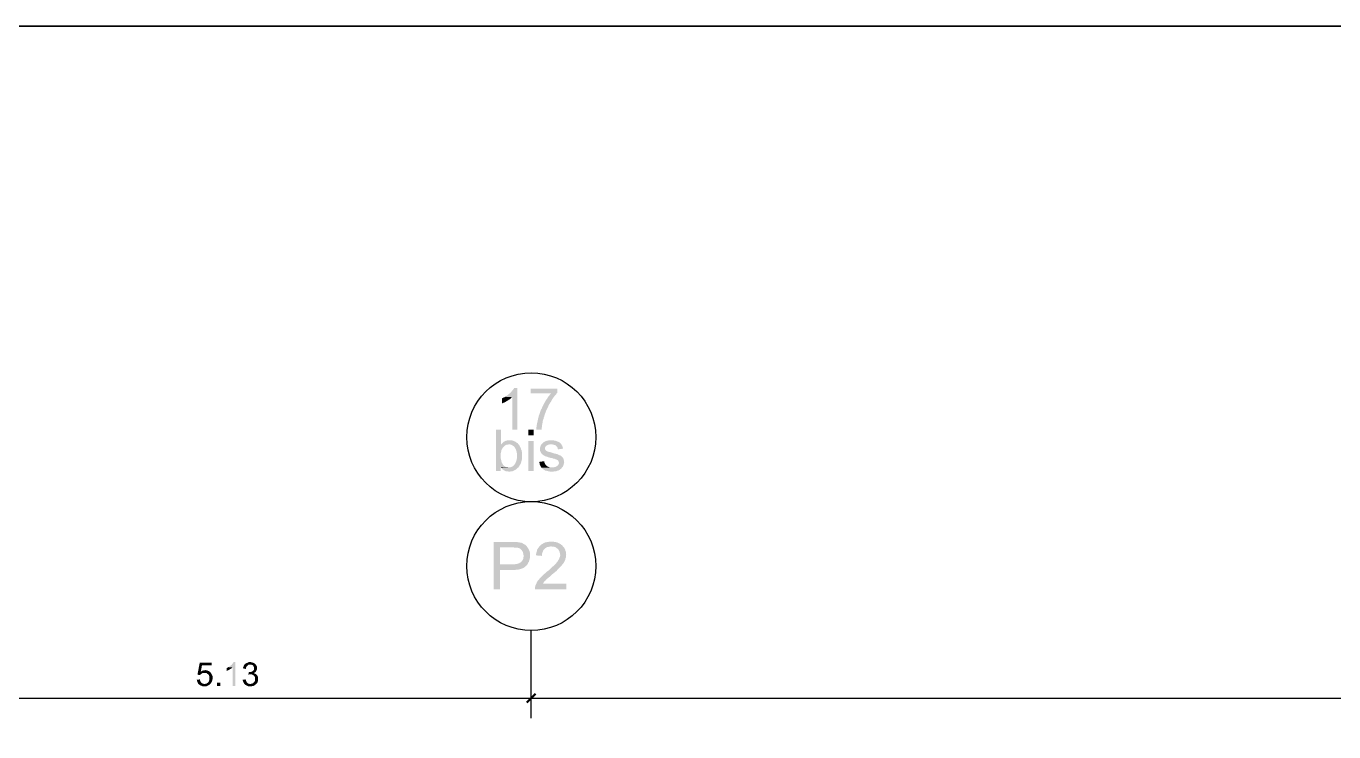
# Model space of a CAD drawing. Header units: millimetres. Extents: x 0.3 to 47.5, y 0.1 to 28.
# Drawn here: x 29.906 to 34.256, y 25.621 to 27.968 of the extents above; entities that cross this region are included whole.
import ezdxf

# ---------------------------------------------------------------- set-up
doc = ezdxf.new("R2010")
doc.units = ezdxf.units.MM
doc.layers.add('PDF _Geometria', color=7, linetype='Continuous')
doc.layers.add('PDF _Riempimenti solidi', color=7, linetype='Continuous')

msp = doc.modelspace()

# ---------------------------------------------------------------- hatches: boundary and pattern name
at = {"layer": 'PDF _Riempimenti solidi', "transparency": 33554559}
for points in [[(31.54, 26.7649), (31.5292, 26.7649), (31.5292, 26.7641), (31.5275, 26.7616), (31.525, 26.7582), (31.5225, 26.7557), (31.52, 26.7524), (31.5175, 26.7499), (31.5142, 26.7466), (31.5117, 26.7449), (31.5092, 26.7424), (31.5058, 26.7399), (31.5033, 26.7382), (31.5, 26.7357), (31.5233, 26.7341), (31.5233, 26.6266), (31.54, 26.6266)], [(31.6733, 26.7624), (31.5842, 26.7624), (31.5842, 26.7466), (31.6517, 26.7466), (31.6508, 26.7457), (31.6483, 26.7432), (31.6467, 26.7399), (31.6442, 26.7374), (31.6417, 26.7341), (31.64, 26.7307), (31.6375, 26.7282), (31.6358, 26.7249), (31.6333, 26.7216), (31.6317, 26.7174), (31.6292, 26.7141), (31.6275, 26.7099), (31.6267, 26.7091), (31.625, 26.7049), (31.6233, 26.7016), (31.6217, 26.6982), (31.62, 26.6949), (31.6183, 26.6916), (31.6167, 26.6874), (31.6158, 26.6841), (31.6142, 26.6807), (31.6133, 26.6766), (31.6117, 26.6732), (31.6108, 26.6699), (31.61, 26.6657), (31.6092, 26.6641), (31.6075, 26.6557), (31.6067, 26.6516), (31.6058, 26.6474), (31.605, 26.6441), (31.6042, 26.6399), (31.6042, 26.6366), (31.6033, 26.6332), (31.6033, 26.6266), (31.6208, 26.6266), (31.6208, 26.6307), (31.6217, 26.6349), (31.6217, 26.6382), (31.6233, 26.6466), (31.6242, 26.6499), (31.6242, 26.6541), (31.625, 26.6574), (31.6267, 26.6607), (31.6275, 26.6641), (31.6275, 26.6666), (31.6292, 26.6699), (31.63, 26.6732), (31.6317, 26.6774), (31.6325, 26.6807), (31.6342, 26.6841), (31.635, 26.6874), (31.6367, 26.6916), (31.6383, 26.6949), (31.64, 26.6982), (31.6417, 26.7016), (31.6433, 26.7049), (31.645, 26.7091), (31.6475, 26.7124), (31.6492, 26.7157), (31.6517, 26.7191), (31.6533, 26.7224), (31.6558, 26.7266), (31.6575, 26.7299), (31.66, 26.7332), (31.6625, 26.7357), (31.6642, 26.7391), (31.6667, 26.7416), (31.6692, 26.7441), (31.6708, 26.7474), (31.6733, 26.7491)], [(31.5, 26.7357), (31.4967, 26.7341), (31.4925, 26.7324), (31.4892, 26.7307), (31.4892, 26.7141), (31.49, 26.7141), (31.4933, 26.7157), (31.4967, 26.7166), (31.5, 26.7182), (31.5033, 26.7207), (31.5075, 26.7224), (31.5075, 26.7232), (31.5117, 26.7257), (31.515, 26.7274), (31.5175, 26.7299), (31.5208, 26.7324), (31.5233, 26.7341)], [(31.4858, 26.6266), (31.4692, 26.6266), (31.4692, 26.4891), (31.485, 26.4891), (31.485, 26.5016), (31.5033, 26.5016), (31.5, 26.5032), (31.4975, 26.5049), (31.4942, 26.5074), (31.4917, 26.5107), (31.49, 26.5141), (31.4883, 26.5166), (31.4875, 26.5191), (31.4867, 26.5224), (31.485, 26.5307), (31.485, 26.5482), (31.4858, 26.5516), (31.4867, 26.5557), (31.4875, 26.5591), (31.4892, 26.5624), (31.4908, 26.5649), (31.4925, 26.5674), (31.4958, 26.5707), (31.4983, 26.5732), (31.505, 26.5766), (31.5083, 26.5766), (31.5117, 26.5774), (31.4858, 26.5774)], [(31.5133, 26.5907), (31.5075, 26.5907), (31.5042, 26.5899), (31.5008, 26.5891), (31.4942, 26.5857), (31.4917, 26.5832), (31.4858, 26.5774), (31.515, 26.5774), (31.5183, 26.5766), (31.525, 26.5732), (31.5283, 26.5707), (31.5308, 26.5682), (31.5308, 26.5674), (31.5325, 26.5649), (31.5342, 26.5624), (31.5358, 26.5591), (31.5367, 26.5557), (31.5375, 26.5524), (31.5383, 26.5482), (31.5383, 26.5299), (31.5375, 26.5257), (31.5367, 26.5224), (31.535, 26.5191), (31.5342, 26.5157), (31.5325, 26.5132), (31.5308, 26.5107), (31.525, 26.5049), (31.5217, 26.5032), (31.5183, 26.5016), (31.515, 26.5007), (31.5117, 26.5007), (31.4867, 26.4991), (31.4892, 26.4957), (31.4925, 26.4932), (31.495, 26.4916), (31.5017, 26.4882), (31.505, 26.4874), (31.5092, 26.4874), (31.5125, 26.4866), (31.5133, 26.4866), (31.5175, 26.4874), (31.5208, 26.4874), (31.5242, 26.4882), (31.5283, 26.4899), (31.5308, 26.4916), (31.5342, 26.4932), (31.5375, 26.4957), (31.54, 26.4982), (31.5433, 26.5007), (31.5442, 26.5016), (31.5458, 26.5041), (31.5475, 26.5074), (31.5492, 26.5099), (31.5508, 26.5132), (31.5525, 26.5166), (31.5533, 26.5199), (31.5542, 26.5241), (31.555, 26.5274), (31.5558, 26.5316), (31.5558, 26.5457), (31.555, 26.5499), (31.555, 26.5532), (31.5542, 26.5574), (31.5525, 26.5607), (31.5517, 26.5641), (31.55, 26.5674), (31.5483, 26.5707), (31.5467, 26.5741), (31.5442, 26.5774), (31.5433, 26.5782), (31.5408, 26.5816), (31.5375, 26.5832), (31.5342, 26.5857), (31.5308, 26.5874), (31.5283, 26.5882), (31.525, 26.5899), (31.5208, 26.5907), (31.5175, 26.5907)], [(31.6525, 26.5907), (31.645, 26.5907), (31.6408, 26.5899), (31.6375, 26.5891), (31.6367, 26.5891), (31.6267, 26.5841), (31.6233, 26.5807), (31.6208, 26.5782), (31.6533, 26.5774), (31.655, 26.5774), (31.6592, 26.5766), (31.6625, 26.5757), (31.6658, 26.5749), (31.6683, 26.5732), (31.6708, 26.5707), (31.6725, 26.5682), (31.6742, 26.5649), (31.675, 26.5607), (31.6917, 26.5632), (31.6917, 26.5649), (31.6908, 26.5691), (31.6892, 26.5724), (31.6875, 26.5757), (31.6858, 26.5782), (31.685, 26.5791), (31.6833, 26.5816), (31.68, 26.5841), (31.6767, 26.5857), (31.6725, 26.5874), (31.6708, 26.5882), (31.6642, 26.5899), (31.66, 26.5907), (31.6567, 26.5907)], [(31.6208, 26.5782), (31.6183, 26.5749), (31.6175, 26.5732), (31.6167, 26.5699), (31.6158, 26.5666), (31.615, 26.5624), (31.6158, 26.5599), (31.6158, 26.5557), (31.6175, 26.5524), (31.6192, 26.5491), (31.6208, 26.5466), (31.6233, 26.5441), (31.6267, 26.5416), (31.63, 26.5399), (31.6325, 26.5382), (31.635, 26.5374), (31.6383, 26.5366), (31.6417, 26.5349), (31.6458, 26.5341), (31.6508, 26.5324), (31.6558, 26.5316), (31.66, 26.5299), (31.665, 26.5291), (31.6683, 26.5274), (31.6733, 26.5257), (31.6758, 26.5232), (31.6775, 26.5199), (31.6783, 26.5166), (31.6783, 26.5149), (31.6775, 26.5116), (31.675, 26.5082), (31.6725, 26.5057), (31.6675, 26.5024), (31.6633, 26.5016), (31.66, 26.5007), (31.655, 26.5007), (31.6208, 26.4999), (31.6233, 26.4974), (31.6267, 26.4941), (31.6292, 26.4924), (31.6317, 26.4907), (31.6383, 26.4891), (31.6467, 26.4874), (31.6508, 26.4866), (31.6583, 26.4866), (31.6617, 26.4874), (31.6658, 26.4874), (31.6692, 26.4882), (31.6733, 26.4899), (31.6767, 26.4907), (31.68, 26.4924), (31.6833, 26.4949), (31.6858, 26.4966), (31.6883, 26.4999), (31.6908, 26.5024), (31.6917, 26.5041), (31.6933, 26.5074), (31.6942, 26.5107), (31.695, 26.5149), (31.6958, 26.5182), (31.695, 26.5224), (31.6942, 26.5266), (31.6933, 26.5299), (31.6917, 26.5332), (31.69, 26.5349), (31.6867, 26.5374), (31.6842, 26.5399), (31.68, 26.5416), (31.6783, 26.5424), (31.6758, 26.5432), (31.6725, 26.5449), (31.6692, 26.5457), (31.665, 26.5466), (31.66, 26.5482), (31.655, 26.5499), (31.6492, 26.5516), (31.645, 26.5524), (31.6425, 26.5532), (31.64, 26.5541), (31.6367, 26.5557), (31.6342, 26.5582), (31.6325, 26.5607), (31.6317, 26.5641), (31.6325, 26.5674), (31.6342, 26.5707), (31.6367, 26.5732), (31.6383, 26.5741), (31.6408, 26.5757), (31.6442, 26.5766), (31.6483, 26.5774), (31.6533, 26.5774)], [(31.5033, 26.5016), (31.485, 26.5016), (31.4867, 26.4991), (31.5117, 26.5007), (31.5067, 26.5007)], [(31.6292, 26.5216), (31.6125, 26.5191), (31.6133, 26.5174), (31.6142, 26.5132), (31.615, 26.5091), (31.6167, 26.5057), (31.6183, 26.5024), (31.6208, 26.4999), (31.655, 26.5007), (31.6508, 26.5007), (31.6467, 26.5016), (31.6433, 26.5024), (31.64, 26.5041), (31.6375, 26.5057), (31.635, 26.5082), (31.6333, 26.5107), (31.6317, 26.5141), (31.63, 26.5174)], [(31.5217, 26.2532), (31.4617, 26.2532), (31.4617, 26.0957), (31.4825, 26.0957), (31.4825, 26.1599), (31.5325, 26.1599), (31.5375, 26.1607), (31.5417, 26.1607), (31.5467, 26.1616), (31.5508, 26.1632), (31.5542, 26.1641), (31.5583, 26.1657), (31.5617, 26.1674), (31.5642, 26.1691), (31.5667, 26.1716), (31.5692, 26.1741), (31.5717, 26.1757), (31.4825, 26.1782), (31.4825, 26.2349), (31.5233, 26.2349), (31.5733, 26.2357), (31.5708, 26.2391), (31.5683, 26.2416), (31.565, 26.2441), (31.5617, 26.2457), (31.5583, 26.2482), (31.5542, 26.2499), (31.55, 26.2507), (31.545, 26.2516), (31.5442, 26.2516), (31.54, 26.2524), (31.5367, 26.2524), (31.5317, 26.2532), (31.5267, 26.2532)], [(31.5733, 26.2357), (31.5233, 26.2349), (31.5258, 26.2349), (31.5317, 26.2341), (31.54, 26.2341), (31.5425, 26.2332), (31.5458, 26.2324), (31.55, 26.2299), (31.5525, 26.2274), (31.5558, 26.2241), (31.5558, 26.2232), (31.5583, 26.2199), (31.56, 26.2116), (31.5608, 26.2074), (31.5608, 26.2041), (31.56, 26.1999), (31.5592, 26.1957), (31.5575, 26.1924), (31.555, 26.1891), (31.5525, 26.1857), (31.5492, 26.1841), (31.5467, 26.1824), (31.5425, 26.1807), (31.5383, 26.1799), (31.5342, 26.1791), (31.5292, 26.1782), (31.4825, 26.1782), (31.5717, 26.1757), (31.5742, 26.1791), (31.5758, 26.1832), (31.5783, 26.1866), (31.5792, 26.1907), (31.5808, 26.1949), (31.5817, 26.1991), (31.5817, 26.2032), (31.5825, 26.2074), (31.5825, 26.2082), (31.5817, 26.2124), (31.5817, 26.2174), (31.5808, 26.2216), (31.5792, 26.2249), (31.5775, 26.2291), (31.5758, 26.2316)], [(31.6917, 26.2382), (31.6525, 26.2382), (31.655, 26.2374), (31.6592, 26.2374), (31.6633, 26.2366), (31.6675, 26.2349), (31.6708, 26.2324), (31.6742, 26.2299), (31.6775, 26.2266), (31.6792, 26.2232), (31.6808, 26.2191), (31.6817, 26.2149), (31.6825, 26.2107), (31.6825, 26.2074), (31.6817, 26.2032), (31.68, 26.1999), (31.6783, 26.1957), (31.6758, 26.1916), (31.6733, 26.1874), (31.6717, 26.1849), (31.6692, 26.1824), (31.6675, 26.1799), (31.6617, 26.1741), (31.6583, 26.1716), (31.655, 26.1682), (31.6517, 26.1649), (31.6475, 26.1616), (31.6433, 26.1574), (31.6383, 26.1541), (31.635, 26.1507), (31.6308, 26.1474), (31.6275, 26.1441), (31.6242, 26.1416), (31.6208, 26.1382), (31.6183, 26.1357), (31.6158, 26.1324), (31.6117, 26.1282), (31.6083, 26.1241), (31.6058, 26.1207), (31.6042, 26.1166), (31.6025, 26.1132), (31.6008, 26.1091), (31.6, 26.1082), (31.5992, 26.1041), (31.5983, 26.0999), (31.5983, 26.0957), (31.7025, 26.0957), (31.7025, 26.1141), (31.625, 26.1141), (31.6275, 26.1182), (31.63, 26.1216), (31.6333, 26.1249), (31.635, 26.1257), (31.6367, 26.1282), (31.6392, 26.1307), (31.6425, 26.1332), (31.6467, 26.1366), (31.6508, 26.1407), (31.6558, 26.1449), (31.6567, 26.1457), (31.6692, 26.1557), (31.6725, 26.1591), (31.6758, 26.1624), (31.6783, 26.1649), (31.6833, 26.1699), (31.6858, 26.1724), (31.6867, 26.1732), (31.6892, 26.1774), (31.6925, 26.1807), (31.695, 26.1849), (31.6967, 26.1882), (31.6983, 26.1916), (31.6992, 26.1932), (31.7, 26.1974), (31.7017, 26.2016), (31.7017, 26.2057), (31.7025, 26.2099), (31.7025, 26.2107), (31.7017, 26.2149), (31.7017, 26.2191), (31.7, 26.2232), (31.6992, 26.2274), (31.6967, 26.2316), (31.695, 26.2349)], [(31.6533, 26.2541), (31.6483, 26.2541), (31.6442, 26.2532), (31.6392, 26.2524), (31.635, 26.2516), (31.6308, 26.2507), (31.6275, 26.2491), (31.6242, 26.2466), (31.6208, 26.2449), (31.6175, 26.2424), (31.615, 26.2399), (31.6125, 26.2366), (31.61, 26.2332), (31.6075, 26.2299), (31.6058, 26.2266), (31.605, 26.2224), (31.6033, 26.2174), (31.6025, 26.2132), (31.6017, 26.2082), (31.6217, 26.2066), (31.6217, 26.2107), (31.6225, 26.2149), (31.6242, 26.2191), (31.6258, 26.2232), (31.6275, 26.2266), (31.63, 26.2291), (31.6325, 26.2316), (31.6358, 26.2341), (31.6392, 26.2357), (31.6433, 26.2366), (31.6483, 26.2374), (31.6525, 26.2382), (31.6917, 26.2382), (31.6892, 26.2416), (31.6858, 26.2441), (31.6825, 26.2466), (31.6792, 26.2482), (31.675, 26.2499), (31.6717, 26.2516), (31.6675, 26.2524), (31.6625, 26.2532), (31.6583, 26.2541)], [(30.5225, 25.8516), (30.4833, 25.8516), (30.4758, 25.8116), (30.4842, 25.8099), (30.4858, 25.8116), (30.4867, 25.8132), (30.4883, 25.8141), (30.4908, 25.8157), (30.4925, 25.8166), (30.4942, 25.8174), (30.4992, 25.8174), (30.5192, 25.8191), (30.5175, 25.8207), (30.4867, 25.8216), (30.4908, 25.8424), (30.5225, 25.8424)], [(30.6017, 25.8532), (30.5958, 25.8532), (30.595, 25.8524), (30.5942, 25.8507), (30.5933, 25.8491), (30.5917, 25.8474), (30.5908, 25.8457), (30.5892, 25.8441), (30.5867, 25.8424), (30.5858, 25.8416), (30.5842, 25.8399), (30.5825, 25.8391), (30.5808, 25.8374), (30.5792, 25.8366), (30.5925, 25.8357), (30.5925, 25.7741), (30.6017, 25.7741)], [(30.6333, 25.8466), (30.6325, 25.8449), (30.6308, 25.8432), (30.63, 25.8416), (30.6292, 25.8391), (30.6283, 25.8374), (30.6275, 25.8349), (30.6275, 25.8324), (30.6367, 25.8307), (30.6375, 25.8324), (30.6375, 25.8349), (30.6383, 25.8366), (30.6392, 25.8382), (30.6408, 25.8399), (30.6417, 25.8416), (30.6433, 25.8424), (30.645, 25.8441), (30.6467, 25.8449), (30.6508, 25.8449)], [(30.6508, 25.8532), (30.6467, 25.8532), (30.645, 25.8524), (30.6425, 25.8516), (30.6408, 25.8507), (30.6383, 25.8499), (30.6367, 25.8491), (30.635, 25.8474), (30.6333, 25.8466), (30.6508, 25.8449), (30.655, 25.8449), (30.6567, 25.8441), (30.6592, 25.8432), (30.6608, 25.8416), (30.6617, 25.8407), (30.6625, 25.8391), (30.6633, 25.8374), (30.6642, 25.8349), (30.6642, 25.8316), (30.6633, 25.8299), (30.6633, 25.8274), (30.6617, 25.8257), (30.6608, 25.8241), (30.6592, 25.8232), (30.6583, 25.8224), (30.6567, 25.8216), (30.6542, 25.8207), (30.6525, 25.8199), (30.6483, 25.8199), (30.6667, 25.8191), (30.6683, 25.8199), (30.67, 25.8216), (30.6708, 25.8232), (30.6717, 25.8241), (30.6725, 25.8266), (30.6733, 25.8282), (30.6742, 25.8307), (30.6742, 25.8349), (30.6733, 25.8366), (30.6733, 25.8391), (30.6725, 25.8407), (30.6708, 25.8432), (30.67, 25.8449), (30.6667, 25.8482), (30.665, 25.8491), (30.6625, 25.8507), (30.6617, 25.8507), (30.6592, 25.8516), (30.6575, 25.8524), (30.655, 25.8524), (30.6533, 25.8532)], [(30.5017, 25.8266), (30.5008, 25.8266), (30.4983, 25.8257), (30.4967, 25.8257), (30.4942, 25.8249), (30.4925, 25.8249), (30.4908, 25.8241), (30.4883, 25.8224), (30.4867, 25.8216), (30.5175, 25.8207), (30.5158, 25.8216), (30.5142, 25.8232), (30.5117, 25.8241), (30.51, 25.8249), (30.5083, 25.8257), (30.5058, 25.8257), (30.5033, 25.8266)], [(30.5192, 25.8191), (30.4992, 25.8174), (30.5042, 25.8174), (30.5058, 25.8166), (30.5075, 25.8157), (30.5092, 25.8141), (30.5108, 25.8132), (30.5133, 25.8107), (30.5142, 25.8082), (30.515, 25.8066), (30.515, 25.8049), (30.5158, 25.8024), (30.5158, 25.7974), (30.515, 25.7949), (30.515, 25.7932), (30.5142, 25.7907), (30.5125, 25.7874), (30.5108, 25.7857), (30.5092, 25.7841), (30.5075, 25.7832), (30.505, 25.7816), (30.5033, 25.7816), (30.5008, 25.7807), (30.4992, 25.7807), (30.5183, 25.7807), (30.52, 25.7824), (30.5208, 25.7841), (30.5225, 25.7866), (30.5233, 25.7882), (30.5242, 25.7899), (30.525, 25.7924), (30.525, 25.7941), (30.5258, 25.7966), (30.5258, 25.8066), (30.525, 25.8082), (30.5242, 25.8107), (30.5233, 25.8124), (30.5225, 25.8141), (30.5217, 25.8157), (30.52, 25.8174)], [(30.5792, 25.8366), (30.5767, 25.8357), (30.575, 25.8341), (30.5725, 25.8332), (30.5725, 25.8241), (30.5733, 25.8241), (30.575, 25.8249), (30.5767, 25.8257), (30.5792, 25.8266), (30.5808, 25.8274), (30.5833, 25.8291), (30.5858, 25.8307), (30.5875, 25.8316), (30.5892, 25.8332), (30.5908, 25.8341), (30.5925, 25.8357)], [(30.6708, 25.8132), (30.6525, 25.8124), (30.6558, 25.8124), (30.6583, 25.8116), (30.66, 25.8107), (30.6617, 25.8099), (30.6633, 25.8082), (30.6642, 25.8074), (30.6658, 25.8057), (30.6667, 25.8032), (30.6667, 25.8016), (30.6675, 25.7991), (30.6675, 25.7949), (30.6667, 25.7924), (30.6667, 25.7907), (30.6658, 25.7891), (30.6642, 25.7874), (30.6625, 25.7857), (30.6617, 25.7841), (30.6592, 25.7824), (30.6575, 25.7816), (30.6558, 25.7816), (30.6533, 25.7807), (30.6325, 25.7807), (30.6342, 25.7791), (30.635, 25.7782), (30.6367, 25.7766), (30.6383, 25.7757), (30.6408, 25.7749), (30.6425, 25.7741), (30.6442, 25.7732), (30.6467, 25.7732), (30.6492, 25.7724), (30.6533, 25.7724), (30.655, 25.7732), (30.6575, 25.7732), (30.6592, 25.7741), (30.6617, 25.7741), (30.665, 25.7757), (30.6667, 25.7774), (30.6683, 25.7782), (30.67, 25.7799), (30.6708, 25.7799), (30.6717, 25.7816), (30.6733, 25.7832), (30.675, 25.7849), (30.6758, 25.7866), (30.6767, 25.7891), (30.6767, 25.7907), (30.6775, 25.7932), (30.6775, 25.8024), (30.6767, 25.8049), (30.6758, 25.8066), (30.6742, 25.8099), (30.6725, 25.8116)], [(30.6467, 25.8199), (30.645, 25.8116), (30.6458, 25.8116), (30.6483, 25.8124), (30.6525, 25.8124), (30.6708, 25.8132), (30.6692, 25.8141), (30.6675, 25.8149), (30.665, 25.8157), (30.6633, 25.8166), (30.665, 25.8174), (30.6667, 25.8191), (30.6483, 25.8199)], [(30.4842, 25.7957), (30.4733, 25.7949), (30.4742, 25.7932), (30.4742, 25.7916), (30.475, 25.7891), (30.4758, 25.7874), (30.4767, 25.7849), (30.4775, 25.7832), (30.4783, 25.7816), (30.48, 25.7799), (30.4817, 25.7791), (30.4825, 25.7774), (30.4842, 25.7766), (30.4858, 25.7757), (30.4883, 25.7749), (30.49, 25.7741), (30.4925, 25.7732), (30.4942, 25.7732), (30.4967, 25.7724), (30.4992, 25.7724), (30.5017, 25.7732), (30.5058, 25.7732), (30.5083, 25.7741), (30.51, 25.7749), (30.5133, 25.7766), (30.515, 25.7774), (30.5167, 25.7791), (30.5183, 25.7807), (30.4967, 25.7807), (30.495, 25.7816), (30.4925, 25.7824), (30.4908, 25.7832), (30.4892, 25.7841), (30.4883, 25.7857), (30.4867, 25.7874), (30.485, 25.7907), (30.4842, 25.7932)], [(30.6358, 25.7957), (30.6267, 25.7949), (30.6267, 25.7916), (30.6275, 25.7891), (30.6283, 25.7874), (30.6292, 25.7857), (30.63, 25.7841), (30.6308, 25.7816), (30.6325, 25.7807), (30.6517, 25.7807), (30.6492, 25.7807), (30.6475, 25.7816), (30.645, 25.7816), (30.6433, 25.7832), (30.6417, 25.7841), (30.6417, 25.7849), (30.64, 25.7857), (30.6383, 25.7891), (30.6375, 25.7916), (30.6367, 25.7932)]]:
    msp.add_hatch(color=256, dxfattribs=at).paths.add_polyline_path(points)

# ---------------------------------------------------------------- linework, layer by layer
at = {"layer": 'PDF _Geometria', "lineweight": 25}
for points in [[(0.2517, 27.9682), (0.2517, 14.4324), (47.4858, 14.4324), (47.4858, 27.9682)], [(0.2517, 27.9682), (47.4858, 27.9682), (47.485, 0.1366), (0.2517, 0.1157)]]:
    msp.add_lwpolyline(points, close=True, dxfattribs=at)
for points in [[(18.5275, 25.7332), (18.5933, 25.7332), (18.7258, 25.7332), (19.7233, 25.7332), (19.8558, 25.7332), (29.5667, 25.7332), (29.6983, 25.7332), (31.5858, 25.7332), (31.7183, 25.7332), (39.4092, 25.7332), (39.5417, 25.7332), (41.4283, 25.7332), (41.4283, 25.9582)], [(31.5858, 25.7332), (31.5858, 25.9582)], [(31.5858, 25.6674), (31.5858, 25.7991)]]:
    msp.add_lwpolyline(points, dxfattribs=at)
at = {"layer": 'PDF _Geometria', "lineweight": 50}
msp.add_lwpolyline([(31.5717, 25.7191), (31.6, 25.7474)], dxfattribs=at)
at = {"layer": 'PDF _Geometria', "lineweight": 25}
for centre in [(31.5864, 26.6011), (31.5864, 26.1728)]:
    msp.add_circle(centre, 0.2144, dxfattribs=at)
at = {"layer": 'PDF _Riempimenti solidi', "lineweight": 25, "transparency": 33554559}
for points in [[(31.5942, 26.6074), (31.5942, 26.6266), (31.5767, 26.6074), (31.5767, 26.6266)], [(31.5942, 26.4891), (31.5942, 26.5891), (31.5767, 26.4891), (31.5767, 26.5891)], [(30.5517, 25.7741), (30.5517, 25.7849), (30.5408, 25.7741), (30.5408, 25.7849)]]:
    msp.add_solid(points, dxfattribs=at)

doc.saveas('drawing.dxf')
